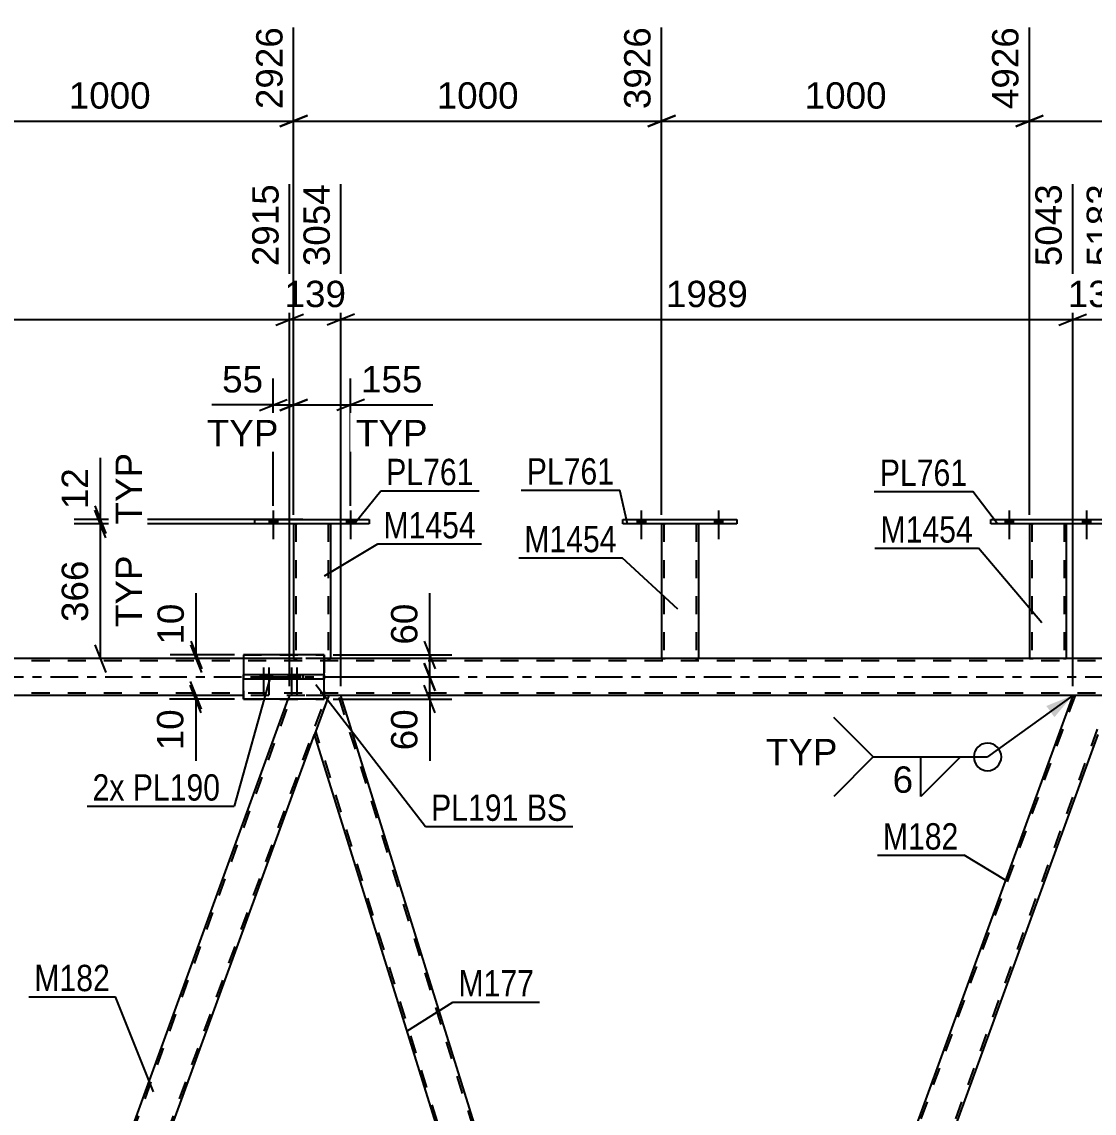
# Model space of a CAD drawing. Header units: millimetres. Extents: x 0 to 841, y 0 to 594.
# Drawn here: x 167.6 to 284.1, y 337.3 to 456 of the extents above; entities that cross this region are included whole.
import ezdxf

# ---------------------------------------------------------------- set-up
doc = ezdxf.new("R2010")
doc.units = ezdxf.units.MM
doc.linetypes.add('DXK_LINE_DOT2', pattern=[3.9198, 1.9599, -1.9599])
doc.linetypes.add('DXK_LINE_DOT3', pattern=[5.9187, 2.979, -0.9799, 0.9799, -0.9799])
doc.styles.add('Arial', font='arial.ttf', dxfattribs={"height": 0.2})
doc.styles.add('Arial Narrow', font='ARIALN.TTF', dxfattribs={"height": 0.2})

# ---------------------------------------------------------------- blocks, each defined once
blk = doc.blocks.new('Part-203724102-2940 - 2835')
at = {"color": 2, "linetype": 'Continuous'}
for p, q in [((198.11, 385.01), (191.68, 385.01)), ((191.68, 384.53), (191.68, 385.01)), ((198.11, 384.53), (191.68, 384.53)), ((200.42, 385.01), (198.11, 385.01)), ((198.11, 385.01), (198.11, 384.53)), ((200.42, 384.53), (198.11, 384.53)), ((200.42, 385.01), (200.42, 384.53))]:
    blk.add_line(p, q, dxfattribs=at)
blk = doc.blocks.new('Bolt-203724102-2879 - 2835')
at = {"linetype": 'Continuous'}
for points in [[(194.47, 401.41), (195.35, 401.41), (195.35, 401.89), (194.47, 401.89)], [(202.87, 401.41), (203.75, 401.41), (203.75, 401.89), (202.87, 401.89)]]:
    blk.add_hatch(color=1, dxfattribs=at).paths.add_polyline_path(points)
at = {"color": 1, "linetype": 'Continuous'}
for p, q in [((194.91, 402.89), (194.91, 399.77)), ((203.31, 402.89), (203.31, 399.77)), ((194.47, 401.89), (194.47, 401.41)), ((195.35, 401.89), (195.35, 401.41)), ((202.87, 401.89), (202.87, 401.41)), ((203.75, 401.89), (203.75, 401.41))]:
    blk.add_line(p, q, dxfattribs=at)
blk = doc.blocks.new('Bolt-203724102-2880 - 2835')
at = {"linetype": 'Continuous'}
for points in [[(194.47, 401.41), (195.35, 401.41), (195.35, 401.89), (194.47, 401.89)], [(202.87, 401.41), (203.75, 401.41), (203.75, 401.89), (202.87, 401.89)]]:
    blk.add_hatch(color=1, dxfattribs=at).paths.add_polyline_path(points)
at = {"color": 1, "linetype": 'Continuous'}
for p, q in [((194.91, 402.89), (194.91, 399.77)), ((203.31, 402.89), (203.31, 399.77)), ((194.47, 401.89), (194.47, 401.41)), ((195.35, 401.89), (195.35, 401.41)), ((202.87, 401.89), (202.87, 401.41)), ((203.75, 401.89), (203.75, 401.41))]:
    blk.add_line(p, q, dxfattribs=at)
blk = doc.blocks.new('Bolt-203724102-2881 - 2835')
at = {"linetype": 'Continuous'}
for points in [[(234.47, 401.41), (235.35, 401.41), (235.35, 401.89), (234.47, 401.89)], [(242.87, 401.41), (243.75, 401.41), (243.75, 401.89), (242.87, 401.89)]]:
    blk.add_hatch(color=1, dxfattribs=at).paths.add_polyline_path(points)
at = {"color": 1, "linetype": 'Continuous'}
for p, q in [((234.91, 402.89), (234.91, 399.77)), ((243.31, 402.89), (243.31, 399.77)), ((234.47, 401.89), (234.47, 401.41)), ((235.35, 401.89), (235.35, 401.41)), ((242.87, 401.89), (242.87, 401.41)), ((243.75, 401.89), (243.75, 401.41))]:
    blk.add_line(p, q, dxfattribs=at)
blk = doc.blocks.new('Bolt-203724102-2882 - 2835')
at = {"linetype": 'Continuous'}
for points in [[(234.47, 401.41), (235.35, 401.41), (235.35, 401.89), (234.47, 401.89)], [(242.87, 401.41), (243.75, 401.41), (243.75, 401.89), (242.87, 401.89)]]:
    blk.add_hatch(color=1, dxfattribs=at).paths.add_polyline_path(points)
at = {"color": 1, "linetype": 'Continuous'}
for p, q in [((234.91, 402.89), (234.91, 399.77)), ((243.31, 402.89), (243.31, 399.77)), ((234.47, 401.89), (234.47, 401.41)), ((235.35, 401.89), (235.35, 401.41)), ((242.87, 401.89), (242.87, 401.41)), ((243.75, 401.89), (243.75, 401.41))]:
    blk.add_line(p, q, dxfattribs=at)
blk = doc.blocks.new('Bolt-203724102-2883 - 2835')
at = {"linetype": 'Continuous'}
for points in [[(274.47, 401.41), (275.35, 401.41), (275.35, 401.89), (274.47, 401.89)], [(282.87, 401.41), (283.75, 401.41), (283.75, 401.89), (282.87, 401.89)]]:
    blk.add_hatch(color=1, dxfattribs=at).paths.add_polyline_path(points)
at = {"color": 1, "linetype": 'Continuous'}
for p, q in [((274.91, 402.89), (274.91, 399.77)), ((283.31, 402.89), (283.31, 399.77)), ((274.47, 401.89), (274.47, 401.41)), ((275.35, 401.89), (275.35, 401.41)), ((282.87, 401.89), (282.87, 401.41)), ((283.75, 401.89), (283.75, 401.41))]:
    blk.add_line(p, q, dxfattribs=at)
blk = doc.blocks.new('Bolt-203724102-2884 - 2835')
at = {"linetype": 'Continuous'}
for points in [[(274.47, 401.41), (275.35, 401.41), (275.35, 401.89), (274.47, 401.89)], [(282.87, 401.41), (283.75, 401.41), (283.75, 401.89), (282.87, 401.89)]]:
    blk.add_hatch(color=1, dxfattribs=at).paths.add_polyline_path(points)
at = {"color": 1, "linetype": 'Continuous'}
for p, q in [((274.91, 402.89), (274.91, 399.77)), ((283.31, 402.89), (283.31, 399.77)), ((274.47, 401.89), (274.47, 401.41)), ((275.35, 401.89), (275.35, 401.41)), ((282.87, 401.89), (282.87, 401.41)), ((283.75, 401.89), (283.75, 401.41))]:
    blk.add_line(p, q, dxfattribs=at)
blk = doc.blocks.new('Bolt-203724102-2885 - 2835')
at = {"color": 1, "linetype": 'DXK_LINE_DOT2'}
for p, q in [((193.84, 385.81), (193.84, 382.81)), ((194.43, 385.81), (194.43, 382.81)), ((196.87, 385.81), (196.87, 382.81)), ((197.46, 385.81), (197.46, 382.81)), ((193.48, 385.01), (193.48, 384.53)), ((194.07, 385.01), (194.07, 384.53)), ((194.2, 385.01), (194.2, 384.53)), ((194.79, 385.01), (194.79, 384.53)), ((196.51, 385.01), (196.51, 384.53)), ((197.1, 385.01), (197.1, 384.53)), ((197.23, 385.01), (197.23, 384.53)), ((197.82, 385.01), (197.82, 384.53))]:
    blk.add_line(p, q, dxfattribs=at)
blk = doc.blocks.new('Part-203724102-2950 - 2835')
at = {"color": 7, "linetype": 'DXK_LINE_DOT2'}
for p, q in [((200.42, 385.01), (191.68, 385.01)), ((191.68, 385.01), (191.68, 384.53)), ((200.42, 384.53), (191.68, 384.53)), ((198.11, 385.01), (198.11, 384.53)), ((200.42, 385.01), (200.42, 384.53))]:
    blk.add_line(p, q, dxfattribs=at)
blk = doc.blocks.new('Part-203724102-3382 - 2835')
at = {"color": 2, "linetype": 'Continuous'}
for p, q in [((192.91, 401.41), (192.91, 401.89)), ((192.91, 401.89), (205.31, 401.89)), ((205.31, 401.41), (192.91, 401.41)), ((205.31, 401.89), (205.31, 401.41))]:
    blk.add_line(p, q, dxfattribs=at)
blk = doc.blocks.new('Part-203724102-3028 - 2835')
at = {"color": 2, "linetype": 'Continuous'}
for p, q in [((200.94, 382.77), (199.39, 378.52)), ((202.25, 382.77), (200.94, 382.77)), ((238.96, 265.02), (202.25, 382.77)), ((235.85, 261.55), (199.39, 378.52))]:
    blk.add_line(p, q, dxfattribs=at)
at = {"color": 7, "linetype": 'DXK_LINE_DOT2'}
for p, q in [((238.82, 264.65), (202, 382.77)), ((236.1, 261.55), (199.53, 378.89))]:
    blk.add_line(p, q, dxfattribs=at)
blk = doc.blocks.new('Bolt-203724102-2910 - 2835')
at = {"linetype": 'Continuous'}
for points in [[(194.2, 385.01), (193.48, 385.01), (193.48, 384.53), (194.2, 384.53)], [(194.79, 385.01), (194.07, 385.01), (194.07, 384.53), (194.79, 384.53)], [(197.23, 385.01), (196.51, 385.01), (196.51, 384.53), (197.23, 384.53)], [(197.82, 385.01), (197.1, 385.01), (197.1, 384.53), (197.82, 384.53)]]:
    blk.add_hatch(color=1, dxfattribs=at).paths.add_polyline_path(points)
at = {"color": 1, "linetype": 'Continuous'}
for p, q in [((193.84, 385.81), (193.84, 382.81)), ((194.43, 385.81), (194.43, 382.81)), ((196.87, 385.81), (196.87, 382.81)), ((197.46, 385.81), (197.46, 382.81)), ((193.48, 385.01), (193.48, 384.53)), ((194.07, 385.01), (194.07, 384.53)), ((194.2, 385.01), (194.2, 384.53)), ((194.79, 385.01), (194.79, 384.53)), ((196.51, 385.01), (196.51, 384.53)), ((197.1, 385.01), (197.1, 384.53)), ((197.23, 385.01), (197.23, 384.53)), ((197.82, 385.01), (197.82, 384.53))]:
    blk.add_line(p, q, dxfattribs=at)
blk = doc.blocks.new('Part-203724102-2925 - 2835')
at = {"color": 2, "linetype": 'Continuous'}
for p, q in [((200.42, 387.17), (191.68, 387.17)), ((191.68, 387.17), (191.68, 385.01)), ((200.42, 382.37), (200.42, 387.17)), ((191.68, 382.37), (191.68, 384.53)), ((200.42, 382.37), (191.68, 382.37))]:
    blk.add_line(p, q, dxfattribs=at)
at = {"color": 7, "linetype": 'DXK_LINE_DOT2'}
blk.add_line((191.68, 384.53), (191.68, 385.01), dxfattribs=at)
blk = doc.blocks.new('Part-203724102-3372 - 2835')
at = {"color": 2, "linetype": 'Continuous'}
for p, q in [((232.91, 401.41), (232.91, 401.89)), ((232.91, 401.89), (245.31, 401.89)), ((245.31, 401.41), (232.91, 401.41)), ((245.31, 401.89), (245.31, 401.41))]:
    blk.add_line(p, q, dxfattribs=at)
blk = doc.blocks.new('Part-203724102-3063 - 2835')
at = {"color": 7, "linetype": 'DXK_LINE_DOT2'}
for p, q in [((152.81, 261.55), (196.94, 382.77)), ((156.56, 261.55), (200.68, 382.77)), ((196.68, 382.77), (196.53, 382.37)), ((200.43, 382.77), (196.68, 382.77)), ((196.94, 382.77), (196.95, 382.77)), ((200.94, 382.77), (199.39, 378.52))]:
    blk.add_line(p, q, dxfattribs=at)
at = {"color": 2, "linetype": 'Continuous'}
for p, q in [((154.32, 266.37), (196.53, 382.37)), ((200.43, 382.77), (200.42, 382.77)), ((200.94, 382.77), (200.43, 382.77)), ((158.57, 266.37), (199.39, 378.52))]:
    blk.add_line(p, q, dxfattribs=at)
blk = doc.blocks.new('Part-203724102-3068 - 2835')
at = {"color": 7, "linetype": 'DXK_LINE_DOT2'}
for p, q in [((282.07, 382.77), (237.95, 261.55)), ((285.82, 382.77), (241.7, 261.55)), ((282.07, 382.77), (282.09, 382.77))]:
    blk.add_line(p, q, dxfattribs=at)
at = {"color": 2, "linetype": 'Continuous'}
for p, q in [((281.81, 382.77), (238.96, 265.02)), ((286.07, 382.77), (281.81, 382.77)), ((284.52, 378.52), (241.95, 261.55))]:
    blk.add_line(p, q, dxfattribs=at)
blk = doc.blocks.new('Part-203724102-3352 - 2835')
at = {"color": 7, "linetype": 'DXK_LINE_DOT2'}
for p, q in [((191.68, 387.17), (191.68, 382.37)), ((191.68, 387.17), (200.42, 387.17)), ((200.42, 387.17), (200.42, 382.37)), ((191.68, 382.37), (200.42, 382.37))]:
    blk.add_line(p, q, dxfattribs=at)
blk = doc.blocks.new('Part-203724102-3357 - 2835')
at = {"color": 2, "linetype": 'Continuous'}
for p, q in [((277.11, 401.41), (277.11, 386.77)), ((281.11, 401.41), (281.11, 386.77)), ((277.15, 386.77), (277.11, 386.77)), ((277.25, 386.77), (277.15, 386.77)), ((277.41, 386.77), (277.25, 386.77)), ((280.82, 386.77), (277.41, 386.77)), ((280.97, 386.77), (280.82, 386.77)), ((281.08, 386.77), (280.97, 386.77)), ((281.11, 386.77), (281.08, 386.77))]:
    blk.add_line(p, q, dxfattribs=at)
at = {"color": 7, "linetype": 'DXK_LINE_DOT2'}
for p, q in [((277.11, 401.41), (277.11, 401.41)), ((277.11, 401.41), (277.11, 401.41)), ((277.11, 401.41), (277.11, 401.41)), ((277.15, 401.41), (277.11, 401.41)), ((277.11, 401.41), (277.15, 401.41)), ((277.25, 401.41), (277.15, 401.41)), ((277.15, 401.41), (277.25, 401.41)), ((277.41, 401.41), (277.25, 401.41)), ((277.25, 401.41), (277.41, 401.41)), ((277.35, 401.41), (277.35, 401.41)), ((277.35, 401.41), (277.35, 386.77)), ((277.37, 401.41), (277.35, 401.41)), ((277.35, 401.41), (277.37, 401.41)), ((277.42, 401.41), (277.37, 401.41)), ((277.37, 401.41), (277.42, 401.41)), ((280.82, 401.41), (277.41, 401.41)), ((280.82, 401.41), (277.41, 401.41)), ((280.73, 401.41), (277.42, 401.41)), ((277.42, 401.41), (277.5, 401.41)), ((280.8, 401.41), (277.5, 401.41)), ((280.8, 401.41), (280.73, 401.41)), ((280.86, 401.41), (280.8, 401.41)), ((280.8, 401.41), (280.86, 401.41)), ((280.82, 401.41), (280.97, 401.41)), ((280.97, 401.41), (280.82, 401.41)), ((280.87, 401.41), (280.86, 401.41)), ((280.86, 401.41), (280.87, 401.41)), ((280.87, 401.41), (280.87, 401.41)), ((280.87, 401.41), (280.87, 386.77)), ((280.97, 401.41), (281.08, 401.41)), ((281.08, 401.41), (280.97, 401.41)), ((281.08, 401.41), (281.11, 401.41)), ((281.11, 401.41), (281.08, 401.41)), ((281.11, 401.41), (281.11, 401.41)), ((281.11, 401.41), (281.11, 401.41)), ((281.11, 401.41), (281.11, 401.41)), ((277.11, 386.77), (277.15, 386.77)), ((277.15, 386.77), (277.25, 386.77)), ((277.25, 386.77), (277.41, 386.77)), ((277.37, 386.77), (277.35, 386.77)), ((277.35, 386.77), (277.37, 386.77)), ((277.42, 386.77), (277.37, 386.77)), ((277.37, 386.77), (277.41, 386.77)), ((280.82, 386.77), (277.41, 386.77)), ((277.41, 386.77), (277.42, 386.77)), ((280.73, 386.77), (277.42, 386.77)), ((277.42, 386.77), (277.5, 386.77)), ((280.8, 386.77), (277.5, 386.77)), ((280.8, 386.77), (280.73, 386.77)), ((280.86, 386.77), (280.8, 386.77)), ((280.8, 386.77), (280.86, 386.77)), ((280.82, 386.77), (280.97, 386.77)), ((280.87, 386.77), (280.86, 386.77)), ((280.86, 386.77), (280.87, 386.77)), ((280.97, 386.77), (281.08, 386.77)), ((281.08, 386.77), (281.11, 386.77))]:
    blk.add_line(p, q, dxfattribs=at)
blk = doc.blocks.new('Part-203724102-3362 - 2835')
at = {"color": 2, "linetype": 'Continuous'}
for p, q in [((272.91, 401.41), (272.91, 401.89)), ((272.91, 401.89), (285.31, 401.89)), ((285.31, 401.41), (272.91, 401.41)), ((285.31, 401.89), (285.31, 401.41))]:
    blk.add_line(p, q, dxfattribs=at)
blk = doc.blocks.new('Part-203724102-3367 - 2835')
at = {"color": 2, "linetype": 'Continuous'}
for p, q in [((237.11, 401.41), (237.11, 386.77)), ((241.11, 401.41), (241.11, 386.77)), ((237.15, 386.77), (237.11, 386.77)), ((237.26, 386.77), (237.15, 386.77)), ((237.41, 386.77), (237.26, 386.77)), ((240.82, 386.77), (237.41, 386.77)), ((240.97, 386.77), (240.82, 386.77)), ((241.08, 386.77), (240.97, 386.77)), ((241.11, 386.77), (241.08, 386.77))]:
    blk.add_line(p, q, dxfattribs=at)
at = {"color": 7, "linetype": 'DXK_LINE_DOT2'}
for p, q in [((237.11, 401.41), (237.11, 401.41)), ((237.11, 401.41), (237.11, 401.41)), ((237.11, 401.41), (237.11, 401.41)), ((237.15, 401.41), (237.11, 401.41)), ((237.11, 401.41), (237.15, 401.41)), ((237.26, 401.41), (237.15, 401.41)), ((237.15, 401.41), (237.26, 401.41)), ((237.37, 401.41), (237.26, 401.41)), ((237.26, 401.41), (237.41, 401.41)), ((237.35, 401.41), (237.35, 401.41)), ((237.35, 401.41), (237.35, 386.77)), ((237.37, 401.41), (237.35, 401.41)), ((237.35, 401.41), (237.37, 401.41)), ((240.82, 401.41), (237.37, 401.41)), ((237.42, 401.41), (237.37, 401.41)), ((237.37, 401.41), (237.42, 401.41)), ((240.82, 401.41), (237.41, 401.41)), ((240.73, 401.41), (237.42, 401.41)), ((237.42, 401.41), (237.5, 401.41)), ((240.8, 401.41), (237.5, 401.41)), ((240.8, 401.41), (240.73, 401.41)), ((240.86, 401.41), (240.8, 401.41)), ((240.8, 401.41), (240.86, 401.41)), ((240.82, 401.41), (240.97, 401.41)), ((240.97, 401.41), (240.82, 401.41)), ((240.87, 401.41), (240.86, 401.41)), ((240.86, 401.41), (240.87, 401.41)), ((240.87, 401.41), (240.87, 401.41)), ((240.87, 401.41), (240.87, 386.77)), ((240.97, 401.41), (241.08, 401.41)), ((241.08, 401.41), (240.97, 401.41)), ((241.08, 401.41), (241.11, 401.41)), ((241.11, 401.41), (241.08, 401.41)), ((241.11, 401.41), (241.11, 401.41)), ((241.11, 401.41), (241.11, 401.41)), ((241.11, 401.41), (241.11, 401.41)), ((237.11, 386.77), (237.15, 386.77)), ((237.15, 386.77), (237.26, 386.77)), ((237.26, 386.77), (237.41, 386.77)), ((237.37, 386.77), (237.35, 386.77)), ((237.35, 386.77), (237.37, 386.77)), ((237.42, 386.77), (237.37, 386.77)), ((237.37, 386.77), (237.42, 386.77)), ((240.82, 386.77), (237.41, 386.77)), ((240.73, 386.77), (237.42, 386.77)), ((237.42, 386.77), (237.5, 386.77)), ((240.86, 386.77), (237.5, 386.77)), ((240.8, 386.77), (240.73, 386.77)), ((240.86, 386.77), (240.8, 386.77)), ((240.82, 386.77), (240.97, 386.77)), ((240.87, 386.77), (240.86, 386.77)), ((240.86, 386.77), (240.87, 386.77)), ((240.97, 386.77), (241.08, 386.77)), ((241.08, 386.77), (241.11, 386.77))]:
    blk.add_line(p, q, dxfattribs=at)
blk = doc.blocks.new('Part-203724102-3377 - 2835')
at = {"color": 2, "linetype": 'Continuous'}
for p, q in [((197.11, 401.41), (197.11, 387.17)), ((201.11, 401.41), (201.11, 386.77)), ((200.82, 386.77), (200.42, 386.77)), ((200.97, 386.77), (200.82, 386.77)), ((201.08, 386.77), (200.97, 386.77)), ((201.11, 386.77), (201.08, 386.77))]:
    blk.add_line(p, q, dxfattribs=at)
at = {"color": 7, "linetype": 'DXK_LINE_DOT2'}
for p, q in [((197.11, 401.41), (197.11, 401.41)), ((197.11, 401.41), (197.11, 401.41)), ((197.11, 401.41), (197.11, 401.41)), ((197.15, 401.41), (197.11, 401.41)), ((197.11, 401.41), (197.15, 401.41)), ((197.26, 401.41), (197.15, 401.41)), ((197.15, 401.41), (197.26, 401.41)), ((197.37, 401.41), (197.26, 401.41)), ((197.26, 401.41), (197.41, 401.41)), ((197.35, 401.41), (197.35, 401.41)), ((197.35, 401.41), (197.35, 386.77)), ((197.37, 401.41), (197.35, 401.41)), ((197.35, 401.41), (197.37, 401.41)), ((200.82, 401.41), (197.37, 401.41)), ((197.43, 401.41), (197.37, 401.41)), ((197.37, 401.41), (197.43, 401.41)), ((200.82, 401.41), (197.41, 401.41)), ((200.73, 401.41), (197.43, 401.41)), ((197.43, 401.41), (197.5, 401.41)), ((200.8, 401.41), (197.5, 401.41)), ((200.8, 401.41), (200.73, 401.41)), ((200.86, 401.41), (200.8, 401.41)), ((200.8, 401.41), (200.86, 401.41)), ((200.82, 401.41), (200.97, 401.41)), ((200.97, 401.41), (200.82, 401.41)), ((200.87, 401.41), (200.86, 401.41)), ((200.86, 401.41), (200.87, 401.41)), ((200.87, 401.41), (200.87, 401.41)), ((200.87, 401.41), (200.87, 386.77)), ((200.97, 401.41), (201.08, 401.41)), ((201.08, 401.41), (200.97, 401.41)), ((201.08, 401.41), (201.11, 401.41)), ((201.11, 401.41), (201.08, 401.41)), ((201.11, 401.41), (201.11, 401.41)), ((201.11, 401.41), (201.11, 401.41)), ((201.11, 401.41), (201.11, 401.41)), ((197.11, 387.17), (197.11, 386.77)), ((197.15, 386.77), (197.11, 386.77)), ((197.11, 386.77), (197.15, 386.77)), ((197.26, 386.77), (197.15, 386.77)), ((197.15, 386.77), (197.26, 386.77)), ((197.41, 386.77), (197.26, 386.77)), ((197.26, 386.77), (197.41, 386.77)), ((197.37, 386.77), (197.35, 386.77)), ((197.35, 386.77), (197.37, 386.77)), ((197.43, 386.77), (197.37, 386.77)), ((197.37, 386.77), (197.43, 386.77)), ((200.82, 386.77), (197.41, 386.77)), ((200.42, 386.77), (197.41, 386.77)), ((200.73, 386.77), (197.43, 386.77)), ((197.43, 386.77), (197.5, 386.77)), ((200.8, 386.77), (197.5, 386.77)), ((200.8, 386.77), (200.73, 386.77)), ((200.86, 386.77), (200.8, 386.77)), ((200.8, 386.77), (200.86, 386.77)), ((200.82, 386.77), (200.97, 386.77)), ((200.87, 386.77), (200.86, 386.77)), ((200.86, 386.77), (200.87, 386.77)), ((200.97, 386.77), (201.08, 386.77)), ((201.08, 386.77), (201.11, 386.77))]:
    blk.add_line(p, q, dxfattribs=at)
blk = doc.blocks.new('Part-203724102-3407 - 2835')
at = {"color": 7, "linetype": 'DXK_LINE_DOT2'}
for p, q in [((742.89, 386.53), (80.08, 386.53)), ((742.89, 386.77), (107.1, 386.77)), ((201.11, 386.77), (191.68, 386.77)), ((241.11, 386.77), (237.11, 386.77)), ((281.11, 386.77), (277.11, 386.77)), ((742.89, 383.01), (80.08, 383.01)), ((202.25, 382.77), (191.68, 382.77)), ((287.39, 382.77), (281.81, 382.77))]:
    blk.add_line(p, q, dxfattribs=at)
at = {"color": 2, "linetype": 'Continuous'}
for p, q in [((191.68, 386.77), (161.11, 386.77)), ((237.11, 386.77), (201.11, 386.77)), ((277.11, 386.77), (241.11, 386.77)), ((317.11, 386.77), (281.11, 386.77)), ((191.68, 382.77), (122.74, 382.77)), ((281.81, 382.77), (202.25, 382.77))]:
    blk.add_line(p, q, dxfattribs=at)
at = {"color": 7, "linetype": 'DXK_LINE_DOT3'}
blk.add_line((70.08, 384.77), (742.89, 384.77), dxfattribs=at)
blk = doc.blocks.new('StraightDimension-203724102-4167 - 2835')
at = {"color": 7, "linetype": 'Continuous'}
for p, q in [((186.53, 387.17), (186.53, 393.87)), ((186.53, 387.17), (186.53, 393.87)), ((185.93, 388.67), (187.13, 385.67)), ((187.13, 385.27), (185.93, 388.27)), ((190.68, 387.17), (183.68, 387.17)), ((186.53, 386.77), (186.53, 387.17)), ((190.68, 386.77), (183.68, 386.77))]:
    blk.add_line(p, q, dxfattribs=at)
at = {"color": 0}
blk.add_wipeout([(185.78, 393.34), (181.58, 393.34), (181.58, 387.69), (185.78, 387.69)], dxfattribs=at)
at = {"color": 3, "style": 'Arial'}
blk.add_text('10', height=2.865, rotation=90.0002, dxfattribs=at).set_placement((185.18, 388.29))
blk = doc.blocks.new('StraightDimension-203724102-4141 - 2835')
at = {"color": 7, "linetype": 'Continuous'}
for p, q in [((197.11, 402.41), (197.11, 417.21)), ((203.31, 403.39), (203.31, 417.21)), ((195.61, 413.76), (198.61, 414.96)), ((197.11, 414.36), (203.31, 414.36)), ((204.81, 414.96), (201.81, 413.76)), ((203.31, 414.36), (212.24, 414.36)), ((203.31, 414.36), (212.24, 414.36))]:
    blk.add_line(p, q, dxfattribs=at)
at = {"color": 0}
blk.add_wipeout([(211.71, 415.11), (211.71, 419.31), (203.84, 419.31), (203.84, 415.11)], dxfattribs=at)
at = {"color": 0, "linetype": 'Continuous'}
blk.add_wipeout([(212.26, 409.26), (212.26, 413.46), (203.29, 413.46), (203.29, 409.26)], dxfattribs=at)
at = {"color": 3, "style": 'Arial'}
blk.add_text('155', height=2.865, dxfattribs=at).set_placement((204.44, 415.71))
at = {"color": 3, "linetype": 'Continuous', "style": 'Arial'}
blk.add_text('TYP', height=2.865, dxfattribs=at).set_placement((203.89, 409.86))
blk = doc.blocks.new('StraightDimension-203724102-9359 - 2835')
at = {"color": 7, "linetype": 'Continuous'}
for p, q in [((157.11, 402.41), (157.11, 455.41)), ((197.11, 402.41), (197.11, 455.41)), ((158.61, 445.82), (155.61, 444.62)), ((157.11, 445.22), (197.11, 445.22)), ((195.61, 444.62), (198.61, 445.82))]:
    blk.add_line(p, q, dxfattribs=at)
at = {"color": 0}
blk.add_wipeout([(182.16, 445.97), (182.16, 450.17), (172.07, 450.17), (172.07, 445.97)], dxfattribs=at)
at = {"color": 3, "style": 'Arial'}
blk.add_text('1000', height=2.865, dxfattribs=at).set_placement((172.67, 446.57))
at = {"color": 0, "linetype": 'Continuous'}
blk.add_wipeout([(196.51, 456.01), (192.31, 456.01), (192.31, 445.92), (196.51, 445.92)], dxfattribs=at)
at = {"color": 3, "linetype": 'Continuous', "style": 'Arial'}
blk.add_text('2926', height=2.865, rotation=90.0002, dxfattribs=at).set_placement((195.91, 446.52))
blk = doc.blocks.new('StraightDimension-203724102-4104 - 2835')
at = {"color": 7, "linetype": 'Continuous'}
for p, q in [((196.68, 383.77), (196.68, 438.34)), ((117.12, 383.77), (117.12, 436.11)), ((118.62, 424.24), (115.62, 423.04)), ((117.12, 423.64), (196.68, 423.64)), ((195.18, 423.04), (198.18, 424.24))]:
    blk.add_line(p, q, dxfattribs=at)
at = {"color": 0, "linetype": 'Continuous'}
blk.add_wipeout([(196.08, 438.94), (191.88, 438.94), (191.88, 428.84), (196.08, 428.84)], dxfattribs=at)
at = {"color": 0}
blk.add_wipeout([(161.95, 424.39), (161.95, 428.59), (151.85, 428.59), (151.85, 424.39)], dxfattribs=at)
at = {"color": 3, "linetype": 'Continuous', "style": 'Arial'}
blk.add_text('2915', height=2.865, rotation=90.0002, dxfattribs=at).set_placement((195.48, 429.44))
at = {"color": 3, "style": 'Arial'}
blk.add_text('1989', height=2.865, dxfattribs=at).set_placement((152.45, 424.99))
blk = doc.blocks.new('StraightDimension-203724102-4307 - 2835')
at = {"color": 7, "linetype": 'Continuous'}
for p, q in [((211.32, 386.27), (212.52, 383.27)), ((201.42, 384.77), (214.32, 384.77)), ((211.92, 382.37), (211.92, 384.77)), ((212.52, 380.87), (211.32, 383.87)), ((201.42, 382.37), (214.32, 382.37)), ((211.92, 382.37), (211.92, 375.67)), ((211.92, 382.37), (211.92, 375.67))]:
    blk.add_line(p, q, dxfattribs=at)
at = {"color": 0}
blk.add_wipeout([(211.17, 381.84), (206.97, 381.84), (206.97, 376.2), (211.17, 376.2)], dxfattribs=at)
at = {"color": 3, "style": 'Arial'}
blk.add_text('60', height=2.865, rotation=90.0002, dxfattribs=at).set_placement((210.57, 376.8))
blk = doc.blocks.new('StraightDimension-203724102-4086 - 2835')
at = {"color": 7, "linetype": 'Continuous'}
for p, q in [((202.25, 383.77), (202.25, 438.34)), ((281.81, 383.77), (281.81, 438.34)), ((203.75, 424.24), (200.75, 423.04)), ((202.25, 423.64), (281.81, 423.64)), ((280.31, 423.04), (283.31, 424.24))]:
    blk.add_line(p, q, dxfattribs=at)
at = {"color": 0, "linetype": 'Continuous'}
blk.add_wipeout([(281.21, 438.94), (277.01, 438.94), (277.01, 428.84), (281.21, 428.84)], dxfattribs=at)
at = {"color": 0}
blk.add_wipeout([(247.08, 424.39), (247.08, 428.59), (236.99, 428.59), (236.99, 424.39)], dxfattribs=at)
at = {"color": 3, "linetype": 'Continuous', "style": 'Arial'}
blk.add_text('5043', height=2.865, rotation=90.0002, dxfattribs=at).set_placement((280.61, 429.44))
at = {"color": 3, "style": 'Arial'}
blk.add_text('1989', height=2.865, dxfattribs=at).set_placement((237.59, 424.99))
blk = doc.blocks.new('StraightDimension-203724102-4290 - 2835')
at = {"color": 7, "linetype": 'Continuous'}
for p, q in [((211.92, 387.17), (211.92, 393.87)), ((211.92, 387.17), (211.92, 393.87)), ((211.32, 388.67), (212.52, 385.67)), ((201.42, 387.17), (214.32, 387.17)), ((211.92, 384.77), (211.92, 387.17)), ((212.52, 383.27), (211.32, 386.27)), ((201.42, 384.77), (214.32, 384.77))]:
    blk.add_line(p, q, dxfattribs=at)
at = {"color": 0}
blk.add_wipeout([(211.17, 393.34), (206.97, 393.34), (206.97, 387.69), (211.17, 387.69)], dxfattribs=at)
at = {"color": 3, "style": 'Arial'}
blk.add_text('60', height=2.865, rotation=90.0002, dxfattribs=at).set_placement((210.57, 388.29))
blk = doc.blocks.new('StraightDimension-203724102-4600 - 2835')
at = {"color": 7, "linetype": 'Continuous'}
for p, q in [((176.72, 399.91), (175.52, 402.91)), ((198.11, 401.41), (173.27, 401.41)), ((176.12, 386.77), (176.12, 401.41)), ((175.52, 388.27), (176.72, 385.27)), ((196.11, 386.77), (173.27, 386.77))]:
    blk.add_line(p, q, dxfattribs=at)
at = {"color": 0}
blk.add_wipeout([(175.37, 398.03), (171.17, 398.03), (171.17, 390.15), (175.37, 390.15)], dxfattribs=at)
at = {"color": 0, "linetype": 'Continuous'}
blk.add_wipeout([(181.22, 398.58), (177.02, 398.58), (177.02, 389.6), (181.22, 389.6)], dxfattribs=at)
at = {"color": 3, "linetype": 'Continuous', "style": 'Arial'}
blk.add_text('TYP', height=2.865, rotation=90.0002, dxfattribs=at).set_placement((180.62, 390.2))
at = {"color": 3, "style": 'Arial'}
blk.add_text('366', height=2.865, rotation=90.0002, dxfattribs=at).set_placement((174.77, 390.75))
blk = doc.blocks.new('StraightDimension-203724102-4023 - 2835')
at = {"color": 7, "linetype": 'Continuous'}
for p, q in [((281.81, 383.77), (281.81, 438.34)), ((287.39, 383.77), (287.39, 438.34)), ((280.31, 423.04), (283.31, 424.24)), ((281.81, 423.64), (287.39, 423.64)), ((288.89, 424.24), (285.89, 423.04))]:
    blk.add_line(p, q, dxfattribs=at)
at = {"color": 0}
blk.add_wipeout([(288.54, 424.39), (288.54, 428.59), (280.67, 428.59), (280.67, 424.39)], dxfattribs=at)
at = {"color": 3, "style": 'Arial'}
blk.add_text('139', height=2.865, dxfattribs=at).set_placement((281.27, 424.99))
at = {"color": 0, "linetype": 'Continuous'}
blk.add_wipeout([(286.79, 438.94), (282.59, 438.94), (282.59, 428.84), (286.79, 428.84)], dxfattribs=at)
at = {"color": 3, "linetype": 'Continuous', "style": 'Arial'}
blk.add_text('5183', height=2.865, rotation=90.0002, dxfattribs=at).set_placement((286.19, 429.44))
blk = doc.blocks.new('StraightDimension-203724102-4122 - 2835')
at = {"color": 7, "linetype": 'Continuous'}
for p, q in [((196.68, 383.77), (196.68, 438.34)), ((202.25, 383.77), (202.25, 438.34)), ((195.18, 423.04), (198.18, 424.24)), ((196.68, 423.64), (202.25, 423.64)), ((203.75, 424.24), (200.75, 423.04))]:
    blk.add_line(p, q, dxfattribs=at)
at = {"color": 0}
blk.add_wipeout([(203.4, 424.39), (203.4, 428.59), (195.53, 428.59), (195.53, 424.39)], dxfattribs=at)
at = {"color": 3, "style": 'Arial'}
blk.add_text('139', height=2.865, dxfattribs=at).set_placement((196.13, 424.99))
at = {"color": 0, "linetype": 'Continuous'}
blk.add_wipeout([(201.65, 438.94), (197.45, 438.94), (197.45, 428.84), (201.65, 428.84)], dxfattribs=at)
at = {"color": 3, "linetype": 'Continuous', "style": 'Arial'}
blk.add_text('3054', height=2.865, rotation=90.0002, dxfattribs=at).set_placement((201.05, 429.44))
blk = doc.blocks.new('StraightDimension-203724102-4145 - 2835')
at = {"color": 7, "linetype": 'Continuous'}
for p, q in [((194.91, 403.39), (194.91, 417.21)), ((197.11, 402.41), (197.11, 417.21)), ((194.91, 414.36), (188.22, 414.36)), ((194.91, 414.36), (188.22, 414.36)), ((193.41, 413.76), (196.41, 414.96)), ((194.91, 414.36), (197.11, 414.36)), ((198.61, 414.96), (195.61, 413.76))]:
    blk.add_line(p, q, dxfattribs=at)
at = {"color": 0}
blk.add_wipeout([(194.39, 415.11), (194.39, 419.31), (188.74, 419.31), (188.74, 415.11)], dxfattribs=at)
at = {"color": 0, "linetype": 'Continuous'}
blk.add_wipeout([(196.05, 409.26), (196.05, 413.46), (187.08, 413.46), (187.08, 409.26)], dxfattribs=at)
at = {"color": 3, "style": 'Arial'}
blk.add_text('55', height=2.865, dxfattribs=at).set_placement((189.34, 415.71))
at = {"color": 3, "linetype": 'Continuous', "style": 'Arial'}
blk.add_text('TYP', height=2.865, dxfattribs=at).set_placement((187.68, 409.86))
blk = doc.blocks.new('StraightDimension-203724102-4195 - 2835')
at = {"color": 7, "linetype": 'Continuous'}
for p, q in [((185.88, 384.27), (187.08, 381.27)), ((187.08, 380.87), (185.88, 383.87)), ((190.68, 382.77), (183.63, 382.77)), ((190.68, 382.37), (183.63, 382.37)), ((186.48, 382.37), (186.48, 382.77)), ((186.48, 382.37), (186.48, 375.67)), ((186.48, 382.37), (186.48, 375.67))]:
    blk.add_line(p, q, dxfattribs=at)
at = {"color": 0}
blk.add_wipeout([(185.73, 381.84), (181.53, 381.84), (181.53, 376.2), (185.73, 376.2)], dxfattribs=at)
at = {"color": 3, "style": 'Arial'}
blk.add_text('10', height=2.865, rotation=90.0002, dxfattribs=at).set_placement((185.13, 376.8))
blk = doc.blocks.new('StraightDimension-203724102-9357 - 2835')
at = {"color": 7, "linetype": 'Continuous'}
for p, q in [((237.11, 402.41), (237.11, 455.41)), ((277.11, 402.41), (277.11, 455.41)), ((238.61, 445.82), (235.61, 444.62)), ((237.11, 445.22), (277.11, 445.22)), ((275.61, 444.62), (278.61, 445.82))]:
    blk.add_line(p, q, dxfattribs=at)
at = {"color": 0}
blk.add_wipeout([(262.16, 445.97), (262.16, 450.17), (252.07, 450.17), (252.07, 445.97)], dxfattribs=at)
at = {"color": 3, "style": 'Arial'}
blk.add_text('1000', height=2.865, dxfattribs=at).set_placement((252.67, 446.57))
at = {"color": 0, "linetype": 'Continuous'}
blk.add_wipeout([(276.51, 456.01), (272.31, 456.01), (272.31, 445.92), (276.51, 445.92)], dxfattribs=at)
at = {"color": 3, "linetype": 'Continuous', "style": 'Arial'}
blk.add_text('4926', height=2.865, rotation=90.0002, dxfattribs=at).set_placement((275.91, 446.52))
blk = doc.blocks.new('StraightDimension-203724102-4581 - 2835')
at = {"color": 7, "linetype": 'Continuous'}
for p, q in [((176.12, 401.89), (176.12, 408.59)), ((176.12, 401.89), (176.12, 408.59)), ((175.52, 403.39), (176.72, 400.39)), ((176.72, 399.91), (175.52, 402.91)), ((198.11, 401.89), (173.27, 401.89)), ((198.11, 401.41), (173.27, 401.41)), ((176.12, 401.41), (176.12, 401.89))]:
    blk.add_line(p, q, dxfattribs=at)
at = {"color": 0, "linetype": 'Continuous'}
blk.add_wipeout([(181.22, 409.73), (177.02, 409.73), (177.02, 400.75), (181.22, 400.75)], dxfattribs=at)
at = {"color": 0}
blk.add_wipeout([(175.37, 408.06), (171.17, 408.06), (171.17, 402.42), (175.37, 402.42)], dxfattribs=at)
at = {"color": 3, "linetype": 'Continuous', "style": 'Arial'}
blk.add_text('TYP', height=2.865, rotation=90.0002, dxfattribs=at).set_placement((180.62, 401.35))
at = {"color": 3, "style": 'Arial'}
blk.add_text('12', height=2.865, rotation=90.0002, dxfattribs=at).set_placement((174.77, 403.02))
blk = doc.blocks.new('StraightDimension-203724102-9356 - 2835')
at = {"color": 7, "linetype": 'Continuous'}
for p, q in [((277.11, 402.41), (277.11, 455.41)), ((317.11, 402.41), (317.11, 455.41)), ((278.61, 445.82), (275.61, 444.62)), ((277.11, 445.22), (317.11, 445.22)), ((315.61, 444.62), (318.61, 445.82))]:
    blk.add_line(p, q, dxfattribs=at)
at = {"color": 0}
blk.add_wipeout([(302.16, 445.97), (302.16, 450.17), (292.07, 450.17), (292.07, 445.97)], dxfattribs=at)
at = {"color": 3, "style": 'Arial'}
blk.add_text('1000', height=2.865, dxfattribs=at).set_placement((292.67, 446.57))
at = {"color": 0, "linetype": 'Continuous'}
blk.add_wipeout([(316.51, 456.01), (312.31, 456.01), (312.31, 445.92), (316.51, 445.92)], dxfattribs=at)
at = {"color": 3, "linetype": 'Continuous', "style": 'Arial'}
blk.add_text('5926', height=2.865, rotation=90.0002, dxfattribs=at).set_placement((315.91, 446.52))
blk = doc.blocks.new('StraightDimension-203724102-9358 - 2835')
at = {"color": 7, "linetype": 'Continuous'}
for p, q in [((197.11, 402.41), (197.11, 455.41)), ((237.11, 402.41), (237.11, 455.41)), ((198.61, 445.82), (195.61, 444.62)), ((197.11, 445.22), (237.11, 445.22)), ((235.61, 444.62), (238.61, 445.82))]:
    blk.add_line(p, q, dxfattribs=at)
at = {"color": 0}
blk.add_wipeout([(222.16, 445.97), (222.16, 450.17), (212.07, 450.17), (212.07, 445.97)], dxfattribs=at)
at = {"color": 3, "style": 'Arial'}
blk.add_text('1000', height=2.865, dxfattribs=at).set_placement((212.67, 446.57))
at = {"color": 0, "linetype": 'Continuous'}
blk.add_wipeout([(236.51, 456.01), (232.31, 456.01), (232.31, 445.92), (236.51, 445.92)], dxfattribs=at)
at = {"color": 3, "linetype": 'Continuous', "style": 'Arial'}
blk.add_text('3926', height=2.865, rotation=90.0002, dxfattribs=at).set_placement((235.91, 446.52))
blk = doc.blocks.new('Mark-203724102-3024 - 2835')
at = {"color": 30, "linetype": 'Continuous'}
for p, q in [((209.44, 346.27), (214.43, 349.43)), ((214.43, 349.43), (223.85, 349.43))]:
    blk.add_line(p, q, dxfattribs=at)
at = {"color": 0}
blk.add_wipeout([(223.25, 350.03), (223.25, 353.03), (215.03, 353.03), (215.03, 350.03)], dxfattribs=at)
blk.add_wipeout([(223.25, 350.03), (223.25, 353.03), (215.03, 353.03), (215.03, 350.03)], dxfattribs=at)
at = {"color": 3, "style": 'Arial Narrow'}
blk.add_text('M177', height=2.863, dxfattribs=at).set_placement((215.03, 350.03))
blk = doc.blocks.new('MarkSet-203724102-4770 - 2835')
at = {"color": 30, "linetype": 'Continuous'}
for p, q in [((199.52, 383.94), (211.46, 368.53)), ((211.46, 368.53), (227.45, 368.53))]:
    blk.add_line(p, q, dxfattribs=at)
at = {"color": 0}
for points in [[(221.57, 369.13), (221.57, 372.13), (212.06, 372.13), (212.06, 369.13)], [(226.85, 369.13), (226.85, 372.13), (222.47, 372.13), (222.47, 369.13)]]:
    blk.add_wipeout(points, dxfattribs=at)
for points in [[(221.57, 369.13), (221.57, 372.13), (212.06, 372.13), (212.06, 369.13)], [(226.85, 369.13), (226.85, 372.13), (222.47, 372.13), (222.47, 369.13)]]:
    blk.add_wipeout(points, dxfattribs=at)
at = {"color": 3, "style": 'Arial Narrow'}
for s, p in [('PL191', (212.06, 369.13)), ('BS', (222.47, 369.13))]:
    blk.add_text(s, height=2.863, dxfattribs=at).set_placement(p)
blk = doc.blocks.new('Mark-203724102-3363 - 2835')
at = {"color": 30, "linetype": 'Continuous'}
for p in [(221.59, 397.74), (238.89, 392.15)]:
    blk.add_line(p, (232.84, 397.74), dxfattribs=at)
at = {"color": 0}
blk.add_wipeout([(232.24, 398.34), (232.24, 401.34), (222.19, 401.34), (222.19, 398.34)], dxfattribs=at)
blk.add_wipeout([(232.24, 398.34), (232.24, 401.34), (222.19, 401.34), (222.19, 398.34)], dxfattribs=at)
at = {"color": 3, "style": 'Arial Narrow'}
blk.add_text('M1454', height=2.863, dxfattribs=at).set_placement((222.19, 398.34))
blk = doc.blocks.new('Mark-203724102-3059 - 2835')
at = {"color": 30, "linetype": 'Continuous'}
for p in [(168.33, 350.01), (181.87, 339.65)]:
    blk.add_line(p, (177.75, 350.01), dxfattribs=at)
at = {"color": 0}
blk.add_wipeout([(177.15, 350.61), (177.15, 353.61), (168.93, 353.61), (168.93, 350.61)], dxfattribs=at)
blk.add_wipeout([(177.15, 350.61), (177.15, 353.61), (168.93, 353.61), (168.93, 350.61)], dxfattribs=at)
at = {"color": 3, "style": 'Arial Narrow'}
blk.add_text('M182', height=2.863, dxfattribs=at).set_placement((168.93, 350.61))
blk = doc.blocks.new('Mark-203724102-3064 - 2835')
at = {"color": 30, "linetype": 'Continuous'}
for p in [(260.57, 365.41), (274.5, 362.68)]:
    blk.add_line(p, (270, 365.41), dxfattribs=at)
at = {"color": 0}
blk.add_wipeout([(269.4, 366.01), (269.4, 369.01), (261.17, 369.01), (261.17, 366.01)], dxfattribs=at)
blk.add_wipeout([(269.4, 366.01), (269.4, 369.01), (261.17, 369.01), (261.17, 366.01)], dxfattribs=at)
at = {"color": 3, "style": 'Arial Narrow'}
blk.add_text('M182', height=2.863, dxfattribs=at).set_placement((261.17, 366.01))
blk = doc.blocks.new('Mark-203724102-3378 - 2835')
at = {"color": 30, "linetype": 'Continuous'}
for p, q in [((203.68, 401.41), (206.58, 405.03)), ((206.58, 405.03), (217.28, 405.03))]:
    blk.add_line(p, q, dxfattribs=at)
at = {"color": 0}
blk.add_wipeout([(216.68, 405.63), (216.68, 408.63), (207.18, 408.63), (207.18, 405.63)], dxfattribs=at)
blk.add_wipeout([(216.68, 405.63), (216.68, 408.63), (207.18, 408.63), (207.18, 405.63)], dxfattribs=at)
at = {"color": 3, "style": 'Arial Narrow'}
blk.add_text('PL761', height=2.863, dxfattribs=at).set_placement((207.18, 405.63))
blk = doc.blocks.new('Mark-203724102-3353 - 2835')
at = {"color": 30, "linetype": 'Continuous'}
for p in [(260.31, 398.78), (278.44, 390.67)]:
    blk.add_line(p, (271.56, 398.78), dxfattribs=at)
at = {"color": 0}
blk.add_wipeout([(270.96, 399.38), (270.96, 402.38), (260.91, 402.38), (260.91, 399.38)], dxfattribs=at)
blk.add_wipeout([(270.96, 399.38), (270.96, 402.38), (260.91, 402.38), (260.91, 399.38)], dxfattribs=at)
at = {"color": 3, "style": 'Arial Narrow'}
blk.add_text('M1454', height=2.863, dxfattribs=at).set_placement((260.91, 399.38))
blk = doc.blocks.new('Mark-203724102-3358 - 2835')
at = {"color": 30, "linetype": 'Continuous'}
for p in [(260.24, 404.95), (273.63, 401.41)]:
    blk.add_line(p, (270.94, 404.95), dxfattribs=at)
at = {"color": 0}
blk.add_wipeout([(270.34, 405.55), (270.34, 408.55), (260.84, 408.55), (260.84, 405.55)], dxfattribs=at)
blk.add_wipeout([(270.34, 405.55), (270.34, 408.55), (260.84, 408.55), (260.84, 405.55)], dxfattribs=at)
at = {"color": 3, "style": 'Arial Narrow'}
blk.add_text('PL761', height=2.863, dxfattribs=at).set_placement((260.84, 405.55))
blk = doc.blocks.new('Mark-203724102-3368 - 2835')
at = {"color": 30, "linetype": 'Continuous'}
for p in [(221.86, 405.1), (233.41, 401.41)]:
    blk.add_line(p, (232.56, 405.1), dxfattribs=at)
at = {"color": 0}
blk.add_wipeout([(231.96, 405.7), (231.96, 408.7), (222.46, 408.7), (222.46, 405.7)], dxfattribs=at)
blk.add_wipeout([(231.96, 405.7), (231.96, 408.7), (222.46, 408.7), (222.46, 405.7)], dxfattribs=at)
at = {"color": 3, "style": 'Arial Narrow'}
blk.add_text('PL761', height=2.863, dxfattribs=at).set_placement((222.46, 405.7))
blk = doc.blocks.new('Mark-203724102-3373 - 2835')
at = {"color": 30, "linetype": 'Continuous'}
for p, q in [((200.46, 395.76), (206.28, 399.24)), ((206.28, 399.24), (217.53, 399.24))]:
    blk.add_line(p, q, dxfattribs=at)
at = {"color": 0}
blk.add_wipeout([(216.93, 399.84), (216.93, 402.84), (206.88, 402.84), (206.88, 399.84)], dxfattribs=at)
blk.add_wipeout([(216.93, 399.84), (216.93, 402.84), (206.88, 402.84), (206.88, 399.84)], dxfattribs=at)
at = {"color": 3, "style": 'Arial Narrow'}
blk.add_text('M1454', height=2.863, dxfattribs=at).set_placement((206.88, 399.84))
blk = doc.blocks.new('MarkSet-203724102-4748 - 2835')
at = {"color": 30, "linetype": 'Continuous'}
for p in [(194.61, 384.86), (174.66, 370.73)]:
    blk.add_line(p, (190.64, 370.73), dxfattribs=at)
at = {"color": 0}
for points in [[(178.73, 371.33), (178.73, 374.33), (175.26, 374.33), (175.26, 371.33)], [(189.14, 371.33), (189.14, 374.33), (179.63, 374.33), (179.63, 371.33)]]:
    blk.add_wipeout(points, dxfattribs=at)
for points in [[(178.73, 371.33), (178.73, 374.33), (175.26, 374.33), (175.26, 371.33)], [(189.14, 371.33), (189.14, 374.33), (179.63, 374.33), (179.63, 371.33)]]:
    blk.add_wipeout(points, dxfattribs=at)
at = {"color": 3, "style": 'Arial Narrow'}
for s, p in [('2x', (175.26, 371.33)), ('PL190', (179.63, 371.33))]:
    blk.add_text(s, height=2.863, dxfattribs=at).set_placement(p)
blk = doc.blocks.new('WeldMark-203724102-16126 - 2835')
at = {"linetype": 'Continuous'}
blk.add_hatch(color=30, dxfattribs=at).paths.add_polyline_path([(278.94, 381.62), (281.81, 382.77), (279.82, 380.4)])
at = {"color": 30, "linetype": 'Continuous'}
for p in [(281.81, 382.77), (260.13, 376.08)]:
    blk.add_line(p, (272.55, 376.08), dxfattribs=at)
at = {"color": 3, "linetype": 'Continuous'}
for p, q in [((260.13, 376.08), (255.84, 380.37)), ((260.13, 376.08), (255.84, 371.79)), ((265.31, 376.08), (269.6, 376.08)), ((269.6, 376.08), (265.31, 371.79)), ((265.31, 371.79), (265.31, 376.08))]:
    blk.add_line(p, q, dxfattribs=at)
for start, end in [(90, 270), (270, 90)]:
    blk.add_arc((272.55, 376.08), 1.5, start, end, dxfattribs=at)
at = {"color": 0}
blk.add_wipeout([(264.65, 371.98), (264.65, 375.38), (262.03, 375.38), (262.03, 371.98)], dxfattribs=at)
at = {"color": 3, "style": 'Arial'}
blk.add_text('6', height=2.87, dxfattribs=at).set_placement((262.23, 372.18))
at = {"color": 0, "linetype": 'Continuous'}
blk.add_wipeout([(256.23, 375.18), (256.23, 378.18), (248.45, 378.18), (248.45, 375.18)], dxfattribs=at)
blk.add_wipeout([(256.23, 375.18), (256.23, 378.18), (248.45, 378.18), (248.45, 375.18)], dxfattribs=at)
at = {"color": 3, "linetype": 'Continuous', "style": 'Arial'}
blk.add_text('TYP', height=2.865, dxfattribs=at).set_placement((248.45, 375.18))

msp = doc.modelspace()

# ---------------------------------------------------------------- block references
for name in ['Bolt-203724102-2879 - 2835', 'Bolt-203724102-2880 - 2835', 'Bolt-203724102-2881 - 2835', 'Bolt-203724102-2882 - 2835', 'Bolt-203724102-2883 - 2835', 'Bolt-203724102-2884 - 2835', 'Part-203724102-3382 - 2835', 'Part-203724102-3377 - 2835', 'Part-203724102-3372 - 2835', 'Part-203724102-3367 - 2835', 'Part-203724102-3362 - 2835', 'Part-203724102-3357 - 2835', 'Part-203724102-2925 - 2835', 'Part-203724102-3352 - 2835', 'Part-203724102-3407 - 2835', 'Bolt-203724102-2885 - 2835', 'Bolt-203724102-2910 - 2835', 'Part-203724102-2940 - 2835', 'Part-203724102-2950 - 2835', 'Part-203724102-3063 - 2835', 'Part-203724102-3028 - 2835', 'Part-203724102-3068 - 2835']:
    msp.add_blockref(name, (0, 0))

# ---------------------------------------------------------------- next in the draw order: block references
for name in ['StraightDimension-203724102-4141 - 2835', 'StraightDimension-203724102-4167 - 2835', 'StraightDimension-203724102-4307 - 2835', 'WeldMark-203724102-16126 - 2835', 'Mark-203724102-3064 - 2835', 'Mark-203724102-3059 - 2835', 'Mark-203724102-3024 - 2835']:
    msp.add_blockref(name, (0, 0))

# ---------------------------------------------------------------- next in the draw order: block references
for name in ['StraightDimension-203724102-9359 - 2835', 'StraightDimension-203724102-4086 - 2835']:
    msp.add_blockref(name, (0, 0))

# ---------------------------------------------------------------- next in the draw order: block references
for name in ['StraightDimension-203724102-9357 - 2835', 'StraightDimension-203724102-4104 - 2835', 'StraightDimension-203724102-4023 - 2835', 'Mark-203724102-3363 - 2835', 'StraightDimension-203724102-4290 - 2835']:
    msp.add_blockref(name, (0, 0))

# ---------------------------------------------------------------- next in the draw order: block references
for name in ['StraightDimension-203724102-9356 - 2835', 'StraightDimension-203724102-4600 - 2835', 'StraightDimension-203724102-4195 - 2835']:
    msp.add_blockref(name, (0, 0))

# ---------------------------------------------------------------- next in the draw order: block references
for name in ['StraightDimension-203724102-4122 - 2835', 'Mark-203724102-3353 - 2835']:
    msp.add_blockref(name, (0, 0))

# ---------------------------------------------------------------- next in the draw order: block references
for name in ['StraightDimension-203724102-4145 - 2835', 'Mark-203724102-3358 - 2835', 'MarkSet-203724102-4748 - 2835', 'MarkSet-203724102-4770 - 2835']:
    msp.add_blockref(name, (0, 0))

# ---------------------------------------------------------------- next in the draw order: block references
msp.add_blockref('StraightDimension-203724102-4581 - 2835', (0, 0))

# ---------------------------------------------------------------- next in the draw order: block references
msp.add_blockref('StraightDimension-203724102-9358 - 2835', (0, 0))

# ---------------------------------------------------------------- next in the draw order: block references
for name in ['Mark-203724102-3378 - 2835', 'Mark-203724102-3368 - 2835']:
    msp.add_blockref(name, (0, 0))

# ---------------------------------------------------------------- next in the draw order: block references
msp.add_blockref('Mark-203724102-3373 - 2835', (0, 0))

doc.saveas('drawing.dxf')
